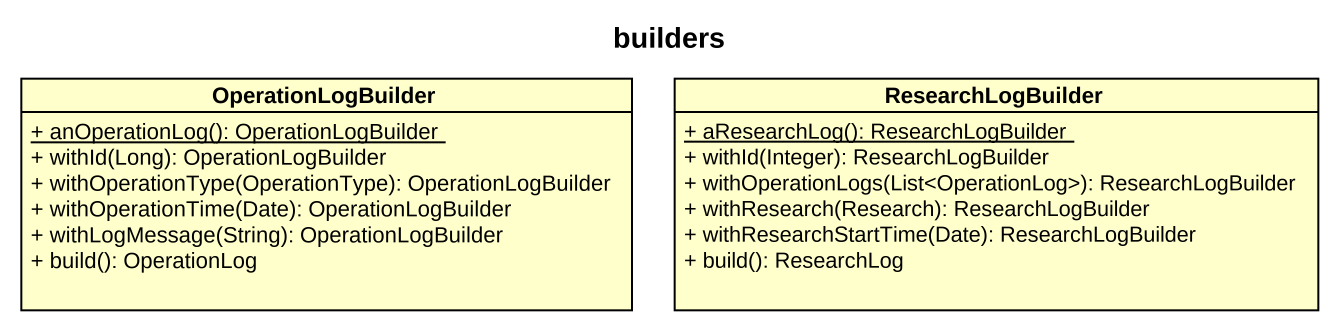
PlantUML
@startuml
title builders
hide circle
hide empty members
skinparam classAttributeIconSize 0
class OperationLogBuilder {
  {static} + anOperationLog(): OperationLogBuilder
  + withId(Long): OperationLogBuilder
  + withOperationType(OperationType): OperationLogBuilder
  + withOperationTime(Date): OperationLogBuilder
  + withLogMessage(String): OperationLogBuilder
  + build(): OperationLog
}
class ResearchLogBuilder {
  {static} + aResearchLog(): ResearchLogBuilder
  + withId(Integer): ResearchLogBuilder
  + withOperationLogs(List<OperationLog>): ResearchLogBuilder
  + withResearch(Research): ResearchLogBuilder
  + withResearchStartTime(Date): ResearchLogBuilder
  + build(): ResearchLog
}
@enduml
